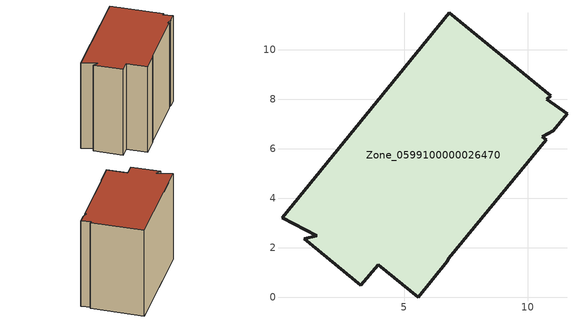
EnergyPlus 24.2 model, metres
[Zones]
Zone_0599100000026470
 floor ground (C_G): 11.58,7.4 11.02,6.72 10.58,6.48 10.73,6.37 6.8,1.58 6.75,1.46 5.56,0 3.95,1.32 3.24,0.48 0.95,2.35 1.47,2.48 0.06,3.22 6.82,11.49 10.92,8.13 10.76,8.01 z0
 wall outside (C_F): 3.95,1.32 5.56,0 6.75,1.46 6.8,1.58 10.73,6.37 10.58,6.48 11.02,6.72 11.58,7.4 10.76,8.01 10.92,8.13 6.82,11.49 0.06,3.22 1.47,2.48 0.95,2.35 3.24,0.48 3.95,1.32 z0:9.57
 roof outside (C_R): 11.02,6.72 11.58,7.4 10.76,8.01 10.92,8.13 6.82,11.49 0.06,3.22 1.47,2.48 0.95,2.35 3.24,0.48 3.95,1.32 5.56,0 6.75,1.46 6.8,1.58 10.73,6.37 10.58,6.48 z9.57
[BUILDING]
Pand.0599100000026470: North Axis=0; Terrain=City; Loads Convergence Tolerance Value=0.04; Temperature Convergence Tolerance Value=0.4; Solar Distribution=FullExterior; Maximum Number of Warmup Days=25; Minimum Number of Warmup Days=1
[Site:Location]
Rotterdam.The.Hague.AP_ZH_NLD Design_Conditions: Latitude=51.96; Longitude=4.45; Time Zone=1; Elevation=-4.5
[SITE:GROUNDTEMPERATURE:BUILDINGSURFACE]
18, 18, 18, 18, 18, 18, 18, 18, 18, 18, 18, 18
[MATERIAL] Thermal Absorptance=0.9; Solar Absorptance=0.7; Visible Absorptance=0.7
Name | Roughness | Thickness | Conductivity | Density | Specific Heat
G.TC.1946 | MediumSmooth | 0.15 | 1 | 540 | 1210
F.TC.1946 | Rough | 0.3 | 0.857143 | 1920 | 840
R.TC.1946 | MediumRough | 0.2 | 0.909091 | 1500 | 1000
[CONSTRUCTION]
C_G: G.TC.1946
C_F: F.TC.1946
C_R: R.TC.1946
[ZONE]
Zone_0599100000026470: Type=1; Multiplier=1; Ceiling Height=Autocalculate; Volume=Autocalculate; Floor Area=autocalculate; Part of Total Floor Area=Yes
[ZONEINFILTRATION:DESIGNFLOWRATE]
Infil_Zone_0599100000026470: Zone or ZoneList or Space or SpaceList=Zone_0599100000026470; Schedule=AlwaysOn; Design Flow Rate Calculation Method=Flow/Area; Flow Rate per Floor Area=0.003; Constant Term Coefficient=1; Temperature Term Coefficient=0; Velocity Term Coefficient=0; Velocity Squared Term Coefficient=0
[HVACTEMPLATE:ZONE:IDEALLOADSAIRSYSTEM]
Zone_0599100000026470: Maximum Heating Supply Air Temperature=50; Minimum Cooling Supply Air Temperature=13; Maximum Heating Supply Air Humidity Ratio=0.0156; Minimum Cooling Supply Air Humidity Ratio=0.0077; Heating Limit=NoLimit; Cooling Limit=NoLimit; Dehumidification Control Type=ConstantSensibleHeatRatio; Cooling Sensible Heat Ratio=0.7; Dehumidification Setpoint=60; Humidification Control Type=None; Humidification Setpoint=30; Outdoor Air Method=None; Outdoor Air Flow Rate per Person=0.00944; Outdoor Air Flow Rate per Zone Floor Area=0; Outdoor Air Flow Rate per Zone=0; Demand Controlled Ventilation Type=None; Outdoor Air Economizer Type=NoEconomizer; Heat Recovery Type=None; Sensible Heat Recovery Effectiveness=0.7; Latent Heat Recovery Effectiveness=0.65
[ZONECONTROL:THERMOSTAT]
ThermostatControl_Zone_0599100000026470: Zone or ZoneList=Zone_0599100000026470; Control Type Schedule=DualSetpointControlType; Control 1=Thermostat_Zone_0599100000026470; Temperature Difference Between Cutout And Setpoint=0
[THERMOSTATSETPOINT:DUALSETPOINT]
Thermostat_Zone_0599100000026470: Heating Setpoint Temperature Schedule=HeatingSetpoint_Zone_0599100000026470; Cooling Setpoint Temperature Schedule=CoolingSetpoint_Zone_0599100000026470
[SCHEDULE:COMPACT]
HeatingSetpoint_Zone_0599100000026470: Through: 12/31, For: AllDays, Until: 24:00, 21
CoolingSetpoint_Zone_0599100000026470: Through: 12/31, For: AllDays, Until: 24:00, 24
DualSetpointControlType: Through: 12/31, For: AllDays, Until: 24:00, 4
AlwaysOn: Through: 12/31, For: AllDays, Until: 24:00, 1
